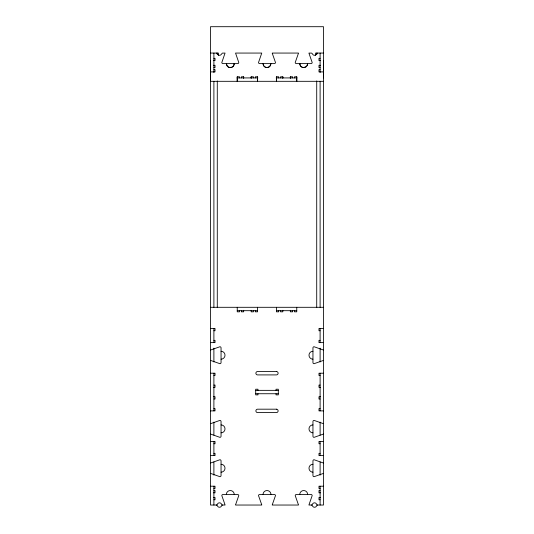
<?xml version="1.0" encoding="UTF-8"?>
<svg xmlns="http://www.w3.org/2000/svg" width="534" height="534" viewBox="0 0 534 534"><rect width="100%" height="100%" fill="white"/><g stroke="black" fill="none" stroke-linecap="round" stroke-linejoin="round"><path stroke-width="0.8" d="M210.503 78.959L210.503 81.315L323.497 81.315M210.503 77.924L210.503 60.596M237.243 76.796L237.243 81.315L237.243 76.796L239.506 76.796L239.506 77.924M243.651 78.298L243.651 76.796L241.388 76.796L241.388 77.924M251.18 78.298L251.18 76.796L253.443 76.796L253.443 77.924M257.582 76.796L257.582 81.315L257.582 76.796L255.325 76.796L255.325 77.924M276.418 76.796L276.418 81.315L276.418 76.796L278.675 76.796L278.675 77.924M282.82 78.298L282.82 76.796L280.557 76.796L280.557 77.924M290.349 78.298L290.349 76.796L292.612 76.796L292.612 77.924M296.757 76.796L296.757 81.315L296.757 76.796L294.494 76.796L294.494 77.924M323.497 77.924L323.497 60.596M306.99 65.809L307.657 63.613A3.958 3.958 0 0 1 300.408 65.809L299.748 63.613A3.952 3.952 0 0 0 302.484 67.371L303.706 67.564L306.029 66.81M269.797 66.41L270.952 63.613A3.958 3.958 0 0 1 263.709 65.809L263.048 63.613A3.952 3.952 0 0 0 265.778 67.371L267 67.564L269.323 66.81M317.723 53.066L316.342 54.415A2.263 2.263 0 0 1 312.397 53.821L311.669 53.113L308.946 53.066A1.101 1.101 0 0 0 308.972 53.307L312.176 62.485A1.128 1.128 0 0 1 311.048 63.613L296.357 63.613A1.128 1.128 0 0 1 295.229 62.485L298.413 53.387A1.128 1.128 0 0 0 298.459 53.066L272.247 53.066A1.101 1.101 0 0 0 272.273 53.307L275.477 62.485A1.128 1.128 0 0 1 274.342 63.613L259.657 63.613A1.128 1.128 0 0 1 258.523 62.485L261.753 53.066L235.541 53.066L238.771 62.485A1.128 1.128 0 0 1 237.643 63.613L222.952 63.613A1.128 1.128 0 0 1 221.824 62.485L225.054 53.066L222.331 53.113L221.283 54.415A2.263 2.263 0 0 1 217.345 53.821L216.277 53.066M210.503 53.066L218.413 53.066L218.413 55.322M323.497 53.066L315.587 53.066L315.587 55.322M213.894 58.34L215.022 58.34L215.022 60.596L213.513 60.596M320.106 58.34L318.978 58.34L318.978 60.596L320.487 60.596M213.513 65.308L215.022 65.308L215.022 67.564L213.894 67.564M320.487 65.308L318.978 65.308L318.978 67.564L320.106 67.564M213.894 69.64L215.022 69.64L215.022 71.896L210.503 71.896M320.106 69.64L318.978 69.64L318.978 71.896L323.497 71.896M237.089 77.924L257.862 77.924M276.138 77.924L296.911 77.924M210.503 307.304L323.497 307.304M237.243 310.688L257.582 310.688M276.418 310.688L296.757 310.688M210.503 328.49L215.022 328.49L215.022 330.746L213.894 330.746M323.497 328.49L318.978 328.49L318.978 330.746L320.106 330.746M213.894 340.352L215.022 340.352L215.022 342.614L210.503 342.614M320.106 340.352L318.978 340.352L318.978 342.614L323.497 342.614M210.503 373.213L215.022 373.213L215.022 375.475L213.894 375.475M323.497 373.213L318.978 373.213L318.978 375.475L320.106 375.475M213.894 385.081L215.022 385.081L215.022 387.337L213.513 387.337M320.106 385.081L318.978 385.081L318.978 387.337L320.487 387.337M255.699 390.354L278.301 390.354M255.699 393.738L278.301 393.738M213.513 396.755L215.022 396.755L215.022 399.011L213.894 399.011M320.487 396.755L318.978 396.755L318.978 399.011L320.106 399.011M213.894 408.617L215.022 408.617L215.022 410.88L210.503 410.88M320.106 408.617L318.978 408.617L318.978 410.88L323.497 410.88M210.503 441.478L215.022 441.478L215.022 443.741L213.894 443.741M323.497 441.478L318.978 441.478L318.978 443.741L320.106 443.741M213.894 453.346L215.022 453.346L215.022 455.602L210.503 455.602M320.106 453.346L318.978 453.346L318.978 455.602L323.497 455.602M210.503 486.207L215.022 486.207L215.022 488.47L213.894 488.47M323.497 486.207L318.978 486.207L318.978 488.47L320.106 488.47M213.894 490.539L215.022 490.539L215.022 492.802L213.513 492.802M320.106 490.539L318.978 490.539L318.978 492.802L320.487 492.802M213.513 497.508L215.022 497.508L215.022 499.764L213.894 499.764M320.487 497.508L318.978 497.508L318.978 499.764L320.106 499.764M216.277 505.037L210.503 505.037L210.503 26.7L323.497 26.7L323.497 505.037L317.723 505.037A1.128 1.128 0 0 1 316.655 504.29A2.263 2.263 0 0 0 312.397 504.29A1.128 1.128 0 0 1 311.335 505.037L308.946 505.037A1.128 1.128 0 0 1 308.999 504.717L312.176 495.625A1.128 1.128 0 0 0 311.048 494.497L296.357 494.497A1.128 1.128 0 0 0 295.229 495.625L298.413 504.717A1.128 1.128 0 0 1 298.459 505.037L272.247 505.037A1.128 1.128 0 0 1 272.293 504.717L275.477 495.625A1.128 1.128 0 0 0 274.342 494.497L259.657 494.497A1.128 1.128 0 0 0 258.523 495.625L261.707 504.717A1.128 1.128 0 0 1 261.753 505.037L235.541 505.037A1.128 1.128 0 0 1 235.587 504.717L238.771 495.625A1.128 1.128 0 0 0 237.643 494.497L222.952 494.497A1.128 1.128 0 0 0 221.824 495.625L225.001 504.717A1.128 1.128 0 0 1 225.054 505.037L222.665 505.037A1.128 1.128 0 0 1 221.603 504.29A2.263 2.263 0 0 0 217.345 504.29A1.128 1.128 0 0 1 216.277 505.037A1.128 1.128 0 0 1 217.345 505.791A2.263 2.263 0 0 0 221.603 505.791A1.128 1.128 0 0 1 222.665 505.037M229.073 67.371L231.516 67.371A3.952 3.952 0 0 0 234.252 63.613L233.585 65.809A3.952 3.952 0 0 1 227.504 66.41L226.343 63.613A3.952 3.952 0 0 0 229.079 67.371M320.106 53.066L320.106 72.557M320.106 81.315L320.106 307.304M320.106 328.49L320.106 342.614M320.106 348.135L320.106 361.985M320.106 373.213L320.106 410.88M320.106 422.107L320.106 435.143M320.106 441.478L320.106 455.602M320.106 461.977L320.106 475.147M320.106 486.207L320.106 505.037M316.715 53.066L316.715 54.575M316.715 80.934L316.715 307.677M296.757 307.304L296.757 311.823L294.494 311.823L294.494 310.688M292.612 310.688L292.612 311.823L290.349 311.823L290.349 310.314M290.349 76.796L290.349 77.924M282.82 76.796L282.82 77.924M282.82 310.314L282.82 311.823L280.557 311.823L280.557 310.688M278.675 310.688L278.675 311.823L276.418 311.823L276.418 307.304M276.038 390.354L276.038 389.219L278.301 389.219L278.301 394.873L276.038 394.873L276.038 393.738M257.962 390.354L257.962 389.219L255.699 389.219L255.699 394.873L257.962 394.873L257.962 393.738M257.582 307.304L257.582 311.823L255.325 311.823L255.325 310.688M253.443 310.688L253.443 311.823L251.18 311.823L251.18 310.314M251.18 76.796L251.18 77.924M243.651 76.796L243.651 77.924M243.651 310.314L243.651 311.823L241.388 311.823L241.388 310.688M239.506 310.688L239.506 311.823L237.243 311.823L237.243 307.304M217.285 53.066L217.285 54.688M217.285 80.934L217.285 307.677M213.894 53.066L213.894 72.557M213.894 81.315L213.894 307.304M213.894 328.49L213.894 342.614M213.894 348.135L213.894 361.985M213.894 373.213L213.894 410.88M213.894 422.107L213.894 435.143M213.894 441.478L213.894 455.602M213.894 461.977L213.894 475.147M213.894 486.207L213.894 505.037M323.497 423.629A1.128 1.128 0 0 1 323.177 423.582L314.079 420.398A1.128 1.128 0 0 0 312.951 421.526L312.951 436.218A1.128 1.128 0 0 0 314.079 437.346L323.177 434.162A1.128 1.128 0 0 1 323.497 434.115M323.497 462.971A1.128 1.128 0 0 1 323.177 462.925L314.079 459.741A1.128 1.128 0 0 0 312.951 460.869L312.951 475.56A1.128 1.128 0 0 0 314.079 476.688L323.177 473.504A1.128 1.128 0 0 1 323.497 473.458M210.503 473.458A1.128 1.128 0 0 1 210.823 473.504L219.921 476.688A1.128 1.128 0 0 0 221.049 475.56L221.049 460.869A1.128 1.128 0 0 0 219.921 459.741L210.823 462.925A1.128 1.128 0 0 1 210.503 462.971M210.503 434.115A1.128 1.128 0 0 1 210.823 434.162L219.921 437.346A1.128 1.128 0 0 0 221.049 436.218L221.049 421.526A1.128 1.128 0 0 0 219.921 420.398L210.823 423.582A1.128 1.128 0 0 1 210.503 423.629M311.335 505.037A1.128 1.128 0 0 1 312.397 505.791A2.263 2.263 0 0 0 316.655 505.791A1.128 1.128 0 0 1 317.723 505.037M299.748 494.497A3.952 3.952 0 0 1 303.706 490.539A3.952 3.952 0 0 1 307.657 494.497M263.048 494.497A3.952 3.952 0 0 1 267 490.539A3.952 3.952 0 0 1 270.952 494.497M226.343 494.497A3.952 3.952 0 0 1 230.294 490.539A3.952 3.952 0 0 1 234.252 494.497M323.497 360.463A1.128 1.128 0 0 0 323.177 360.51L314.079 363.694A1.128 1.128 0 0 1 312.951 362.566L312.951 347.874A1.128 1.128 0 0 1 314.079 346.746L323.177 349.93A1.128 1.128 0 0 0 323.497 349.977M210.503 349.977A1.128 1.128 0 0 0 210.823 349.93L219.921 346.746A1.128 1.128 0 0 1 221.049 347.874L221.049 362.566A1.128 1.128 0 0 1 219.921 363.694L210.823 360.51A1.128 1.128 0 0 0 210.503 360.463M221.049 351.265A3.952 3.952 0 0 1 225.001 355.223A3.952 3.952 0 0 1 221.049 359.175M312.951 359.175A3.952 3.952 0 0 1 308.999 355.223A3.952 3.952 0 0 1 312.951 351.265M221.049 424.917A3.952 3.952 0 0 1 225.001 428.875A3.952 3.952 0 0 1 221.049 432.827M221.049 464.26A3.952 3.952 0 0 1 225.001 468.211A3.952 3.952 0 0 1 221.049 472.169M312.951 472.169A3.952 3.952 0 0 1 308.999 468.211A3.952 3.952 0 0 1 312.951 464.26M312.951 432.827A3.952 3.952 0 0 1 308.999 428.875A3.952 3.952 0 0 1 312.951 424.917M276.418 371.517L257.582 371.517A1.695 1.695 0 0 0 255.886 373.213A1.695 1.695 0 0 0 257.582 374.908L276.418 374.908A1.695 1.695 0 0 0 278.114 373.213A1.695 1.695 0 0 0 276.418 371.517M276.418 409.184L257.582 409.184A1.695 1.695 0 0 0 255.886 410.88A1.695 1.695 0 0 0 257.582 412.575L276.418 412.575A1.695 1.695 0 0 0 278.114 410.88A1.695 1.695 0 0 0 276.418 409.184"/></g></svg>
